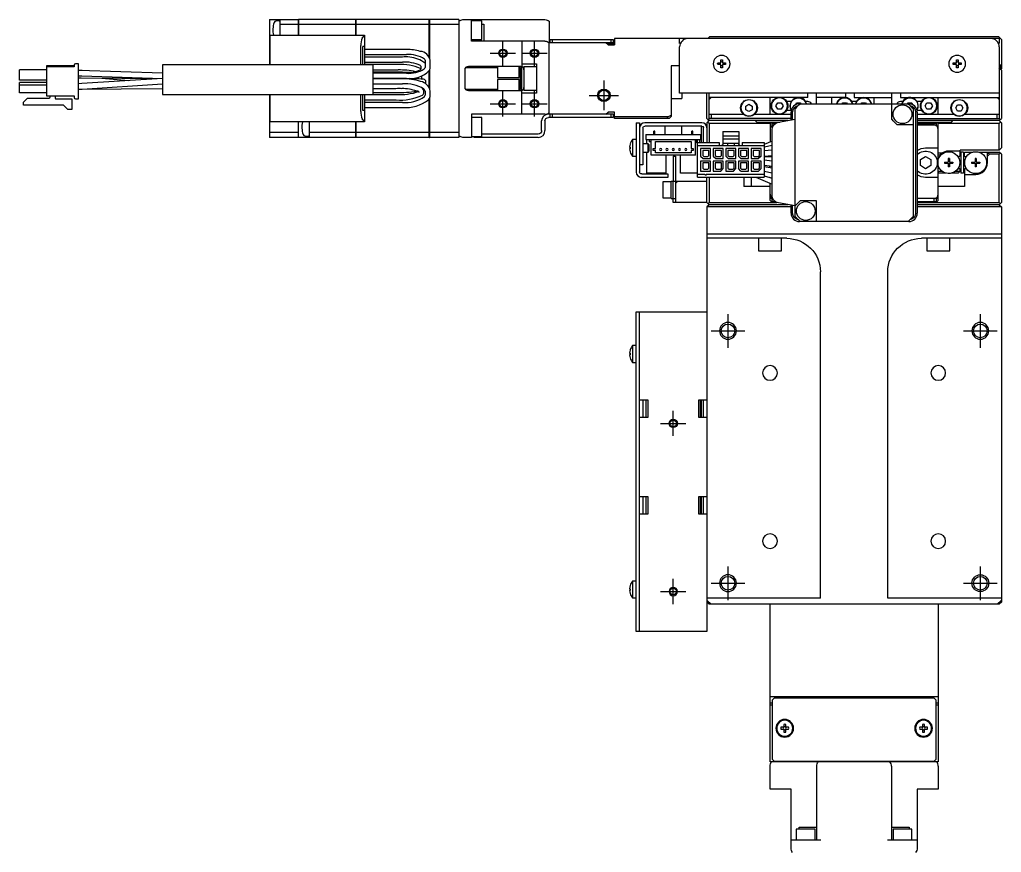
# Model space of a CAD drawing. Extents: x 0 to 1223, y -8 to 941.
# Drawn here: x 349.7 to 583.1, y 743.3 to 941.3 of the extents above; entities that cross this region are included whole.
import ezdxf

# ---------------------------------------------------------------- set-up
doc = ezdxf.new("R2010")
doc.units = 0
doc.header["$LTSCALE"] = 0.5
doc.linetypes.add('CENTER', pattern=[50.8, 31.75, -6.35, 6.35, -6.35])
for name, color, linetype in [('MSM_CENTER', 1, 'CENTER'), ('MSM_CONTINUOUS', 7, 'CONTINUOUS'), ('MSM_NARROW', 5, 'CONTINUOUS')]:
    doc.layers.add(name, color=color, linetype=linetype)

msp = doc.modelspace()

# ---------------------------------------------------------------- linework, layer by layer
at = {"layer": 'MSM_CENTER'}
for p, q in [((464.59, 930.29), (464.59, 936.29)), ((472.09, 930.29), (472.09, 936.29)), ((461.59, 933.29), (467.59, 933.29)), ((469.09, 933.29), (475.09, 933.29)), ((488.59, 926.79), (488.59, 919.79)), ((464.59, 918.29), (464.59, 924.29)), ((472.09, 918.29), (472.09, 924.29)), ((485.09, 923.29), (492.09, 923.29)), ((461.59, 921.29), (467.59, 921.29)), ((469.09, 921.29), (475.09, 921.29)), ((518.09, 871.29), (518.09, 863.29)), ((578.09, 871.29), (578.09, 863.29)), ((514.09, 867.29), (522.09, 867.29)), ((574.09, 867.29), (582.09, 867.29)), ((505.09, 842.29), (505.09, 848.29)), ((502.09, 845.29), (508.09, 845.29)), ((518.09, 811.29), (518.09, 803.29)), ((578.09, 811.29), (578.09, 803.29)), ((505.09, 802.29), (505.09, 808.29)), ((502.09, 805.29), (508.09, 805.29)), ((514.09, 807.29), (522.09, 807.29)), ((574.09, 807.29), (582.09, 807.29))]:
    msp.add_line(p, q, dxfattribs=at)
at = {"layer": 'MSM_CONTINUOUS'}
for p, q in [((409.09, 941.29), (409.09, 930.52)), ((409.09, 941.29), (415.98, 941.29)), ((411.38, 941.02), (410.62, 940.95)), ((411.59, 941.29), (411.59, 937.59)), ((415.98, 937.59), (415.98, 941.29)), ((415.99, 941.28), (415.98, 941.28)), ((429.59, 941.29), (415.99, 941.29)), ((415.99, 941.29), (415.99, 937.59)), ((429.59, 937.59), (429.59, 941.29)), ((429.59, 941.28), (429.6, 941.28)), ((447.09, 941.29), (429.6, 941.29)), ((429.6, 941.29), (429.6, 937.59)), ((447.09, 932.26), (447.09, 941.29)), ((447.09, 941.28), (447.1, 941.28)), ((454.09, 941.29), (447.1, 941.29)), ((447.1, 941.29), (447.1, 932.24)), ((454.09, 941.29), (454.09, 913.29)), ((455.09, 941.29), (474.59, 941.29)), ((457.09, 936.19), (457.09, 941.29)), ((459.59, 941.04), (457.09, 941.04)), ((459.59, 936.54), (459.59, 941.04)), ((475.59, 940.91), (475.59, 935.81)), ((415.98, 940.14), (411.59, 940.14)), ((415.99, 940.13), (415.98, 940.13)), ((429.59, 940.14), (415.99, 940.14)), ((429.59, 940.13), (429.6, 940.13)), ((447.09, 940.14), (429.6, 940.14)), ((447.09, 940.13), (447.1, 940.13)), ((454.09, 940.14), (447.1, 940.14)), ((459.59, 940.24), (460.09, 940.24)), ((460.09, 940.24), (460.09, 936.19)), ((409.19, 937.54), (409.09, 937.54)), ((409.19, 937.59), (409.19, 930.52)), ((409.19, 937.59), (431.69, 937.59)), ((431.09, 936.88), (431.69, 937.48)), ((431.69, 937.59), (431.69, 930.52)), ((457.09, 936.54), (459.59, 936.54)), ((474.59, 936.19), (457.09, 936.19)), ((469.09, 936.19), (469.09, 930.16)), ((475.79, 935.79), (475.79, 936.59)), ((475.79, 936.59), (490.79, 936.59)), ((476.29, 936.59), (476.29, 935.79)), ((490.29, 935.79), (490.29, 936.59)), ((490.79, 936.59), (490.79, 935.79)), ((491.09, 936.79), (491.09, 935.29)), ((582.59, 936.79), (491.09, 936.79)), ((506.59, 935.59), (506.59, 936.79)), ((513.79, 937.29), (513.29, 936.79)), ((513.59, 936.79), (513.44, 936.94)), ((513.79, 937.29), (582.39, 937.29)), ((583.09, 936.59), (582.39, 937.29)), ((582.74, 936.94), (582.59, 936.79)), ((582.59, 936.79), (582.59, 935.59)), ((583.09, 936.59), (583.09, 929.59)), ((430.83, 930.52), (430.83, 935.11)), ((431.3, 930.52), (431.3, 934.89)), ((431.69, 934.89), (431.3, 934.89)), ((441.69, 934.19), (431.69, 934.19)), ((475.59, 918.79), (475.59, 935.79)), ((490.79, 935.79), (475.59, 935.79)), ((489.59, 935.29), (489.09, 935.79)), ((491.09, 935.54), (489.34, 935.54)), ((489.59, 935.29), (491.09, 935.29)), ((506.59, 923.79), (506.59, 934.79)), ((582.59, 934.79), (582.59, 917.79)), ((431.69, 932.99), (441.69, 932.99)), ((440.69, 932.39), (431.69, 932.39)), ((446.09, 931.64), (446.09, 929.89)), ((447.29, 929.89), (447.29, 931.64)), ((516.39, 930.99), (516.39, 931.72)), ((516.79, 931.72), (516.79, 930.99)), ((572.39, 930.99), (572.39, 931.72)), ((572.79, 931.72), (572.79, 930.99)), ((349.69, 926.92), (349.69, 929.32)), ((356.04, 929.32), (349.69, 929.32)), ((356.04, 930.3), (356.04, 923.19)), ((362.67, 930.3), (356.04, 930.3)), ((362.67, 930.05), (356.04, 930.05)), ((362.67, 930.46), (362.67, 930.05)), ((363.69, 930.76), (362.97, 930.76)), ((363.69, 922.48), (363.69, 930.76)), ((363.81, 929.23), (363.69, 929.24)), ((364.53, 929.21), (363.69, 929.23)), ((383.69, 928.59), (363.81, 929.23)), ((383.69, 930.52), (383.69, 923.52)), ((433.69, 930.52), (383.69, 930.52)), ((431.69, 931.19), (440.69, 931.19)), ((439.69, 930.59), (431.69, 930.59)), ((433.69, 930.52), (433.69, 923.52)), ((433.69, 929.39), (439.69, 929.39)), ((445.09, 930.23), (445.09, 929.5)), ((447.09, 924.97), (447.09, 929.17)), ((447.1, 929.19), (447.1, 924.94)), ((455.59, 925.19), (455.59, 929.39)), ((463.29, 929.79), (455.7, 929.79)), ((456.39, 930.19), (468.79, 930.19)), ((463.29, 930.19), (463.29, 927.54)), ((468.49, 927.54), (468.49, 930.19)), ((468.79, 929.79), (468.49, 929.79)), ((468.79, 924.79), (468.79, 929.79)), ((468.99, 929.59), (468.79, 929.79)), ((468.99, 930.17), (468.99, 924.41)), ((469, 930.16), (469.09, 930.13)), ((469.09, 930.16), (469, 930.16)), ((469.09, 930.79), (472.59, 930.79)), ((469.59, 930.04), (469.59, 924.54)), ((472.59, 930.04), (469.59, 930.04)), ((472.59, 930.79), (472.59, 923.79)), ((506.59, 930.29), (504.59, 930.29)), ((504.59, 930.29), (504.59, 918.29)), ((515.66, 930.99), (516.39, 930.99)), ((516.39, 930.59), (515.66, 930.59)), ((516.39, 929.86), (516.39, 930.59)), ((516.79, 930.99), (517.52, 930.99)), ((517.52, 930.59), (516.79, 930.59)), ((516.79, 930.59), (516.79, 929.86)), ((571.66, 930.99), (572.39, 930.99)), ((572.39, 930.59), (571.66, 930.59)), ((572.39, 929.86), (572.39, 930.59)), ((572.79, 930.99), (573.52, 930.99)), ((572.79, 930.59), (572.79, 929.86)), ((573.52, 930.59), (572.79, 930.59)), ((582.59, 930.79), (583.09, 930.29)), ((583.09, 930.29), (582.59, 930.29)), ((583.09, 930.09), (582.59, 930.09)), ((582.69, 929.89), (582.59, 929.89)), ((582.84, 929.54), (582.59, 929.79)), ((582.84, 929.54), (582.59, 929.29)), ((583.09, 929.29), (582.84, 929.54)), ((583.09, 929.59), (582.99, 929.49)), ((582.99, 929.59), (582.99, 929.39)), ((583.09, 929.29), (583.09, 917.79)), ((356.04, 926.92), (349.69, 926.92)), ((363.69, 927.93), (364.49, 927.91)), ((363.69, 927.44), (364.36, 927.43)), ((364.36, 927.43), (383.67, 927.29)), ((383.68, 927.29), (364.47, 926.09)), ((364.49, 927.91), (383.69, 927.29)), ((369.21, 927.4), (375.54, 926.78)), ((440.69, 928.79), (433.69, 928.79)), ((441.69, 928.54), (433.69, 928.54)), ((433.69, 927.34), (441.69, 927.34)), ((440.69, 927.24), (433.69, 927.24)), ((442.75, 928.72), (440.69, 928.79)), ((445.29, 927.65), (445.24, 927.88)), ((445.29, 927.62), (445.29, 927.65)), ((445.29, 927.21), (445.29, 927.62)), ((445.29, 927.16), (445.29, 927.21)), ((463.29, 927.54), (468.49, 927.54)), ((463.29, 927.04), (463.29, 924.39)), ((468.49, 927.04), (463.29, 927.04)), ((468.49, 924.39), (468.49, 927.04)), ((356.04, 926.32), (349.69, 926.32)), ((349.69, 923.92), (349.69, 926.32)), ((356.04, 925.72), (349.69, 925.72)), ((364.47, 926.09), (363.69, 926.05)), ((363.69, 924.75), (364.55, 924.79)), ((363.69, 924.74), (364.3, 924.74)), ((363.69, 924.74), (364.02, 924.74)), ((364.02, 924.74), (383.69, 924.89)), ((364.55, 924.79), (383.69, 925.99)), ((433.69, 926.04), (440.69, 926.04)), ((433.69, 924.94), (439.14, 924.94)), ((439.11, 924.94), (439.16, 924.94)), ((445.76, 924.37), (445.68, 924.57)), ((445.77, 924.33), (445.76, 924.37)), ((446.09, 924.31), (446.09, 923.34)), ((446.13, 926.12), (446.26, 926.3)), ((446.26, 926.3), (446.29, 926.5)), ((447.29, 923.34), (447.29, 924.29)), ((455.7, 924.79), (463.29, 924.79)), ((468.79, 924.39), (456.39, 924.39)), ((468.49, 924.79), (468.79, 924.79)), ((468.79, 924.79), (468.99, 924.99)), ((469.08, 924.44), (469, 924.42)), ((469.09, 924.42), (469, 924.42)), ((469.09, 918.79), (469.09, 924.42)), ((469.59, 924.54), (472.59, 924.54)), ((356.04, 923.92), (349.69, 923.92)), ((350.58, 921.63), (351.58, 922.63)), ((351.58, 922.63), (356.71, 922.63)), ((356.04, 923.19), (362.67, 923.19)), ((356.99, 922.91), (356.99, 923.19)), ((358.14, 923.19), (358.14, 922.59)), ((358.29, 922.44), (362.14, 922.44)), ((362.14, 922.44), (362.14, 919.91)), ((362.67, 923.19), (362.67, 922.78)), ((362.97, 922.48), (363.69, 922.48)), ((383.69, 923.52), (433.69, 923.52)), ((409.09, 923.52), (409.09, 913.29)), ((409.19, 923.52), (409.19, 916.99)), ((430.83, 919.47), (430.83, 923.52)), ((431.3, 919.69), (431.3, 923.52)), ((431.69, 923.52), (431.69, 916.99)), ((439.21, 923.39), (431.69, 923.39)), ((431.69, 922.19), (439.21, 922.19)), ((433.69, 923.99), (439.23, 923.99)), ((444.57, 924.12), (444.63, 923.96)), ((447.09, 913.29), (447.09, 922.56)), ((447.1, 922.58), (447.1, 913.29)), ((472.59, 923.79), (469.09, 923.79)), ((504.59, 922.54), (507.09, 922.54)), ((582.59, 923.79), (506.59, 923.79)), ((507.09, 923.79), (507.09, 922.54)), ((513.09, 917.79), (513.09, 923.79)), ((513.59, 917.79), (513.59, 923.79)), ((513.59, 922.29), (514.09, 922.79)), ((537.09, 922.79), (513.59, 922.79)), ((528.09, 918.79), (528.09, 922.79)), ((537.09, 922.79), (537.09, 923.79)), ((539.09, 923.79), (539.09, 921.29)), ((546.09, 922.79), (539.09, 922.79)), ((542.79, 921.29), (542.79, 922.79)), ((546.09, 922.79), (546.09, 923.79)), ((548.09, 923.79), (548.09, 922.79)), ((548.09, 922.79), (557.09, 922.79)), ((552.79, 922.79), (552.79, 921.29)), ((557.09, 917.54), (557.09, 923.79)), ((559.09, 923.79), (559.09, 922.79)), ((559.09, 922.79), (582.59, 922.79)), ((568.09, 918.79), (568.09, 922.79)), ((582.09, 922.79), (582.59, 922.29)), ((350.58, 920.93), (350.58, 921.63)), ((360.12, 920.93), (350.58, 920.93)), ((361.14, 919.91), (360.12, 920.93)), ((362.14, 919.91), (361.14, 919.91)), ((431.69, 919.69), (431.3, 919.69)), ((440.69, 921.59), (431.69, 921.59)), ((431.69, 920.39), (440.69, 920.39)), ((522.34, 920.72), (523.09, 921.16)), ((522.34, 919.86), (522.34, 920.72)), ((523.09, 919.42), (522.34, 919.86)), ((523.09, 921.16), (523.84, 920.72)), ((523.84, 919.86), (523.09, 919.42)), ((523.84, 920.72), (523.84, 919.86)), ((529.48, 920.79), (529.91, 921.54)), ((529.91, 920.04), (529.48, 920.79)), ((529.91, 921.54), (530.78, 921.54)), ((530.78, 920.04), (529.91, 920.04)), ((530.78, 921.54), (531.21, 920.79)), ((531.21, 920.79), (530.78, 920.04)), ((533.11, 921.79), (532.07, 921.79)), ((532.07, 919.79), (533.11, 919.79)), ((534.09, 894.44), (534.09, 920.14)), ((534.12, 921.04), (534.41, 921.54)), ((534.41, 921.54), (535.28, 921.54)), ((535.09, 921.29), (561.09, 921.29)), ((535.28, 921.54), (535.42, 921.29)), ((537.09, 921.79), (536.57, 921.79)), ((545.27, 921.29), (545.41, 921.54)), ((545.41, 921.54), (546.28, 921.54)), ((546.28, 921.54), (546.42, 921.29)), ((548.61, 921.79), (547.57, 921.79)), ((549.77, 921.29), (549.91, 921.54)), ((549.91, 921.54), (550.78, 921.54)), ((550.78, 921.54), (550.92, 921.29)), ((559.61, 921.79), (559.09, 921.79)), ((560.77, 921.29), (560.91, 921.54)), ((560.91, 921.54), (561.78, 921.54)), ((561.78, 921.54), (562.07, 921.04)), ((562.09, 920.14), (562.09, 894.44)), ((564.11, 921.79), (563.07, 921.79)), ((563.07, 919.79), (564.11, 919.79)), ((564.98, 920.79), (565.41, 921.54)), ((565.41, 920.04), (564.98, 920.79)), ((565.41, 921.54), (566.28, 921.54)), ((566.28, 920.04), (565.41, 920.04)), ((566.28, 921.54), (566.71, 920.79)), ((566.71, 920.79), (566.28, 920.04)), ((572.23, 920.29), (572.66, 921.04)), ((572.66, 919.54), (572.23, 920.29)), ((572.66, 921.04), (573.53, 921.04)), ((573.53, 921.04), (573.96, 920.29)), ((573.96, 920.29), (573.53, 919.54)), ((431.69, 917.1), (431.09, 917.7)), ((457.09, 918.79), (457.09, 913.29)), ((474.59, 918.79), (457.09, 918.79)), ((459.59, 918.04), (457.09, 918.04)), ((459.59, 913.54), (459.59, 918.04)), ((490.79, 918.79), (475.39, 918.79)), ((490.79, 917.99), (475.39, 917.99)), ((475.79, 917.99), (475.79, 918.79)), ((476.29, 918.79), (476.29, 917.99)), ((489.09, 918.79), (489.59, 919.29)), ((491.09, 919.29), (489.59, 919.29)), ((490.29, 917.99), (490.29, 918.79)), ((490.79, 918.79), (490.79, 917.99)), ((491.09, 917.79), (491.09, 919.29)), ((491.09, 918.29), (503.98, 918.29)), ((504.09, 917.79), (491.09, 917.79)), ((503.48, 917.79), (503.98, 918.29)), ((503.98, 918.29), (504.59, 918.6)), ((504.59, 918.29), (504.09, 917.79)), ((513.09, 917.79), (513.34, 917.54)), ((513.24, 916.94), (513.59, 917.29)), ((513.34, 917.54), (513.59, 917.79)), ((513.34, 917.54), (513.59, 917.29)), ((513.59, 918.79), (521.77, 918.79)), ((533.09, 917.79), (513.59, 917.79)), ((532.39, 917.29), (513.59, 917.29)), ((514.09, 918.79), (514.09, 917.79)), ((524.42, 918.79), (533.09, 918.79)), ((524.59, 917.29), (524.94, 916.94)), ((530.08, 916.88), (534.09, 917.59)), ((533.09, 917.41), (533.09, 919.29)), ((533.47, 917.48), (533.47, 919.29)), ((562.71, 919.29), (562.71, 895.29)), ((563.09, 919.29), (563.09, 895.29)), ((563.09, 918.79), (571.77, 918.79)), ((563.09, 917.79), (582.59, 917.79)), ((582.59, 917.29), (563.09, 917.29)), ((571.24, 916.94), (571.59, 917.29)), ((573.53, 919.54), (572.66, 919.54)), ((574.42, 918.79), (582.59, 918.79)), ((582.09, 917.79), (582.09, 918.79)), ((582.59, 917.79), (582.84, 917.54)), ((582.59, 917.29), (582.84, 917.54)), ((582.59, 917.29), (582.94, 916.94)), ((582.84, 917.54), (583.09, 917.79)), ((431.69, 916.99), (409.19, 916.99)), ((415.98, 913.29), (415.98, 916.99)), ((415.99, 913.29), (415.99, 916.99)), ((418.49, 916.99), (418.49, 913.29)), ((429.59, 913.29), (429.59, 916.99)), ((429.6, 916.99), (429.6, 913.29)), ((473.79, 914.89), (473.79, 917.19)), ((474.59, 917.19), (474.59, 914.89)), ((496.29, 916.79), (497.09, 916.79)), ((496.29, 916.79), (496.29, 904.99)), ((497.09, 916.79), (497.09, 905.09)), ((497.89, 915.59), (497.89, 906.79)), ((511.89, 916.79), (498.29, 916.79)), ((511.89, 915.99), (498.29, 915.99)), ((503.09, 915.99), (503.09, 913.99)), ((507.09, 913.99), (507.09, 915.99)), ((511.79, 912.1), (511.79, 915.79)), ((512.24, 915.79), (511.79, 915.79)), ((512.29, 912.1), (512.29, 915.59)), ((513.24, 916.94), (513.09, 916.79)), ((513.09, 916.79), (513.09, 912.1)), ((513.59, 916.59), (513.24, 916.94)), ((513.59, 916.59), (513.59, 912.1)), ((528.09, 916.59), (513.59, 916.59)), ((524.94, 916.94), (530.41, 916.94)), ((528.09, 916.79), (528.09, 912.18)), ((529.75, 916.79), (528.09, 916.79)), ((528.29, 915.79), (528.09, 915.79)), ((528.59, 916.06), (528.59, 916.59)), ((528.59, 916.59), (529.37, 916.59)), ((528.59, 899.47), (528.59, 915.11)), ((529.09, 916.59), (529.09, 916.35)), ((562.09, 916.29), (558.34, 916.29)), ((563.09, 916.94), (571.24, 916.94)), ((568.09, 916.79), (563.09, 916.79)), ((563.09, 916.59), (567.59, 916.59)), ((567.09, 916.19), (563.09, 916.19)), ((567.09, 916.19), (567.09, 916.59)), ((567.59, 916.59), (567.59, 916.06)), ((568.09, 915.79), (567.89, 915.79)), ((568.09, 898.29), (568.09, 916.79)), ((582.59, 916.59), (568.09, 916.59)), ((582.94, 916.94), (582.59, 916.59)), ((582.59, 910.29), (582.59, 916.59)), ((583.09, 916.79), (582.94, 916.94)), ((583.09, 916.79), (583.09, 910.79)), ((415.98, 914.44), (409.09, 914.44)), ((415.98, 913.29), (409.09, 913.29)), ((415.99, 914.44), (415.98, 914.44)), ((415.99, 913.3), (415.98, 913.3)), ((429.59, 913.29), (415.99, 913.29)), ((417.51, 913.63), (418.27, 913.56)), ((429.59, 914.44), (418.49, 914.44)), ((429.59, 914.44), (429.6, 914.44)), ((429.59, 913.3), (429.6, 913.3)), ((447.09, 914.44), (429.6, 914.44)), ((447.09, 913.29), (429.6, 913.29)), ((447.09, 914.44), (447.1, 914.44)), ((447.09, 913.3), (447.1, 913.3)), ((454.09, 914.44), (447.1, 914.44)), ((454.09, 913.29), (447.1, 913.29)), ((457.09, 913.29), (455.09, 913.29)), ((457.09, 913.54), (459.59, 913.54)), ((457.79, 913.29), (457.79, 913.54)), ((472.99, 913.29), (457.79, 913.29)), ((458.29, 913.54), (458.29, 913.29)), ((472.99, 914.09), (459.59, 914.09)), ((495.39, 912.79), (495.39, 908.79)), ((496.29, 912.79), (495.39, 912.79)), ((498.59, 913.99), (498.59, 912.79)), ((498.59, 913.99), (511.59, 913.99)), ((498.59, 912.79), (511.59, 912.79)), ((498.84, 911.79), (498.84, 912.79)), ((499.39, 912.79), (499.39, 912.24)), ((499.84, 909.09), (499.84, 912.79)), ((500.47, 913.99), (500.47, 914.79)), ((500.72, 914.79), (500.47, 914.79)), ((500.72, 913.99), (500.72, 914.79)), ((509.47, 913.99), (509.47, 914.79)), ((509.72, 914.79), (509.47, 914.79)), ((509.72, 913.99), (509.72, 914.79)), ((510.34, 909.09), (510.34, 912.79)), ((510.57, 912.79), (510.57, 911.99)), ((510.8, 912.79), (510.8, 912.24)), ((511.34, 912.79), (511.34, 912.1)), ((511.59, 913.99), (511.59, 912.79)), ((516.84, 914.67), (516.84, 911.64)), ((516.84, 914.67), (520.7, 914.67)), ((516.84, 913.65), (520.7, 913.65)), ((516.84, 912.95), (520.7, 912.95)), ((520.7, 914.67), (520.7, 911.64)), ((494.7, 910.99), (494.84, 910.99)), ((494.84, 910.59), (494.7, 910.59)), ((494.84, 911.74), (494.84, 911.72)), ((494.84, 910.99), (494.84, 910.59)), ((499.09, 911.79), (497.89, 911.79)), ((499.09, 909.79), (499.09, 911.79)), ((499.29, 911.59), (499.09, 911.79)), ((499.29, 911.59), (499.29, 909.99)), ((499.84, 912.24), (499.39, 912.24)), ((500.34, 910.14), (500.34, 910.64)), ((500.34, 910.64), (500.84, 910.64)), ((500.84, 912.29), (509.34, 912.29)), ((500.84, 910.64), (500.84, 912.29)), ((509.34, 912.29), (509.34, 910.64)), ((509.34, 910.64), (509.84, 910.64)), ((509.84, 910.64), (509.84, 910.14)), ((510.57, 911.99), (510.34, 911.99)), ((510.8, 912.24), (510.57, 912.24)), ((510.84, 903.82), (510.84, 912.1)), ((510.84, 912.1), (516.04, 912.1)), ((510.84, 911.39), (526.69, 911.39)), ((511.57, 910.66), (511.57, 908.86)), ((513.97, 910.66), (511.57, 910.66)), ((513.97, 908.26), (513.97, 910.66)), ((514.57, 910.66), (514.57, 908.86)), ((516.97, 910.66), (514.57, 910.66)), ((516.04, 912.1), (516.04, 911.39)), ((516.84, 911.95), (520.7, 911.95)), ((516.97, 908.26), (516.97, 910.66)), ((517.57, 910.66), (517.57, 908.86)), ((519.97, 910.66), (517.57, 910.66)), ((517.95, 911.95), (517.95, 911.39)), ((519.6, 911.95), (519.6, 911.39)), ((519.97, 908.26), (519.97, 910.66)), ((520.57, 910.66), (520.57, 908.86)), ((522.97, 910.66), (520.57, 910.66)), ((521.5, 912.1), (521.5, 911.39)), ((521.5, 912.1), (526.69, 912.1)), ((522.97, 908.26), (522.97, 910.66)), ((525.97, 910.66), (523.57, 910.66)), ((523.57, 910.66), (523.57, 908.26)), ((525.97, 908.86), (525.97, 910.66)), ((528.59, 912.39), (526.69, 911.59)), ((526.69, 912.1), (526.69, 903.82)), ((526.69, 911.04), (528.59, 911.46)), ((565.09, 910.79), (568.09, 910.79)), ((582.59, 910.29), (573.29, 910.29)), ((573.29, 908.84), (573.29, 910.29)), ((582.59, 910.29), (583.09, 910.79)), ((494.84, 909.86), (494.84, 909.84)), ((495.39, 908.79), (496.29, 908.79)), ((497.89, 909.79), (499.09, 909.79)), ((498.84, 904.79), (498.84, 909.79)), ((499.09, 909.79), (499.29, 909.99)), ((510.34, 909.09), (499.84, 909.09)), ((500.84, 910.14), (500.34, 910.14)), ((500.84, 909.59), (500.84, 910.14)), ((509.34, 909.59), (500.84, 909.59)), ((503.34, 909.09), (503.34, 904.79)), ((505.09, 908.79), (505.59, 908.79)), ((505.09, 908.79), (505.09, 902.79)), ((505.59, 908.79), (505.59, 897.79)), ((506.84, 904.79), (506.84, 909.09)), ((509.84, 910.14), (509.34, 910.14)), ((509.34, 910.14), (509.34, 909.59)), ((511.57, 908.86), (512.17, 908.26)), ((512.09, 910.21), (512.09, 908.96)), ((513.56, 910.21), (512.09, 910.21)), ((512.09, 908.96), (512.34, 908.71)), ((512.17, 908.26), (513.97, 908.26)), ((512.34, 908.71), (513.31, 908.71)), ((513.31, 908.71), (513.56, 908.96)), ((513.56, 908.96), (513.56, 910.21)), ((514.57, 908.86), (515.17, 908.26)), ((515.09, 910.21), (515.09, 908.96)), ((516.56, 910.21), (515.09, 910.21)), ((515.09, 908.96), (515.34, 908.71)), ((515.17, 908.26), (516.97, 908.26)), ((515.34, 908.71), (516.31, 908.71)), ((516.31, 908.71), (516.56, 908.96)), ((516.56, 908.96), (516.56, 910.21)), ((517.57, 908.86), (518.17, 908.26)), ((518.09, 910.21), (518.09, 908.96)), ((519.56, 910.21), (518.09, 910.21)), ((518.09, 908.96), (518.34, 908.71)), ((518.17, 908.26), (519.97, 908.26)), ((518.34, 908.71), (519.31, 908.71)), ((519.31, 908.71), (519.56, 908.96)), ((519.56, 908.96), (519.56, 910.21)), ((520.57, 908.86), (521.17, 908.26)), ((521.09, 910.21), (521.09, 908.96)), ((522.56, 910.21), (521.09, 910.21)), ((521.09, 908.96), (521.34, 908.71)), ((521.17, 908.26), (522.97, 908.26)), ((521.34, 908.71), (522.31, 908.71)), ((522.31, 908.71), (522.56, 908.96)), ((522.56, 908.96), (522.56, 910.21)), ((523.57, 908.26), (525.37, 908.26)), ((524.09, 910.21), (524.09, 908.96)), ((525.56, 910.21), (524.09, 910.21)), ((524.09, 908.96), (524.34, 908.71)), ((524.34, 908.71), (525.31, 908.71)), ((525.31, 908.71), (525.56, 908.96)), ((525.97, 908.86), (525.37, 908.26)), ((525.56, 908.96), (525.56, 910.21)), ((528.59, 910.23), (526.69, 910.07)), ((526.69, 908.86), (528.59, 909.02)), ((528.59, 908.7), (526.69, 908.66)), ((528.09, 908.69), (528.09, 908.98)), ((563.84, 908.01), (565.09, 908.73)), ((563.84, 906.57), (563.84, 908.01)), ((565.09, 908.73), (566.34, 908.01)), ((566.34, 908.01), (566.34, 906.57)), ((568.09, 909.59), (569, 909.59)), ((568.45, 909.09), (568.09, 909.09)), ((570.74, 908.29), (570.45, 908.29)), ((570.45, 908.29), (570.45, 907.49)), ((570.59, 910.09), (573.29, 910.09)), ((570.74, 908.29), (570.74, 907.49)), ((573.29, 908.84), (573.07, 908.71)), ((574.09, 909.79), (573.49, 909.79)), ((573.49, 909.79), (573.49, 904.79)), ((574.09, 909.79), (574.09, 904.79)), ((574.29, 908.84), (574.29, 909.79)), ((574.29, 909.79), (576.28, 909.79)), ((574.29, 908.84), (574.55, 908.69)), ((577.14, 908.29), (576.85, 908.29)), ((576.85, 908.29), (576.85, 907.49)), ((577.14, 908.29), (577.14, 907.49)), ((577.71, 909.79), (582.59, 909.79)), ((579.79, 907.29), (579.79, 909.79)), ((580.29, 909.29), (579.79, 909.64)), ((579.79, 908.79), (580.29, 909.29)), ((582.59, 909.29), (580.29, 909.29)), ((583.09, 909.29), (582.59, 909.79)), ((582.84, 909.54), (582.59, 909.29)), ((582.59, 897.79), (582.59, 909.29)), ((583.09, 909.29), (583.09, 897.79)), ((497.89, 906.79), (497.09, 906.79)), ((513.97, 907.66), (511.57, 907.66)), ((511.57, 907.66), (511.57, 905.26)), ((512.09, 907.21), (512.09, 905.96)), ((513.56, 907.21), (512.09, 907.21)), ((512.09, 905.96), (512.34, 905.71)), ((512.34, 905.71), (513.31, 905.71)), ((513.31, 905.71), (513.56, 905.96)), ((513.56, 905.96), (513.56, 907.21)), ((513.97, 905.26), (513.97, 907.66)), ((514.57, 907.66), (514.57, 905.26)), ((516.97, 907.66), (514.57, 907.66)), ((515.09, 907.21), (515.09, 905.96)), ((516.56, 907.21), (515.09, 907.21)), ((515.09, 905.96), (515.34, 905.71)), ((515.34, 905.71), (516.31, 905.71)), ((516.31, 905.71), (516.56, 905.96)), ((516.37, 905.26), (516.97, 905.86)), ((516.56, 905.96), (516.56, 907.21)), ((516.97, 905.86), (516.97, 907.66)), ((517.57, 907.66), (517.57, 905.26)), ((519.97, 907.66), (517.57, 907.66)), ((518.09, 907.21), (518.09, 905.96)), ((519.56, 907.21), (518.09, 907.21)), ((518.09, 905.96), (518.34, 905.71)), ((518.34, 905.71), (519.31, 905.71)), ((519.31, 905.71), (519.56, 905.96)), ((519.37, 905.26), (519.97, 905.86)), ((519.56, 905.96), (519.56, 907.21)), ((519.97, 905.86), (519.97, 907.66)), ((520.57, 907.66), (520.57, 905.86)), ((522.97, 907.66), (520.57, 907.66)), ((521.17, 905.26), (520.57, 905.86)), ((521.09, 907.21), (521.09, 905.96)), ((522.56, 907.21), (521.09, 907.21)), ((521.09, 905.96), (521.34, 905.71)), ((521.34, 905.71), (522.31, 905.71)), ((522.31, 905.71), (522.56, 905.96)), ((522.56, 905.96), (522.56, 907.21)), ((522.97, 905.26), (522.97, 907.66)), ((523.57, 907.66), (523.57, 905.26)), ((525.97, 907.66), (523.57, 907.66)), ((524.09, 907.21), (524.09, 905.96)), ((525.56, 907.21), (524.09, 907.21)), ((524.09, 905.96), (524.34, 905.71)), ((524.34, 905.71), (525.31, 905.71)), ((525.31, 905.71), (525.56, 905.96)), ((525.37, 905.26), (525.97, 905.86)), ((525.56, 905.96), (525.56, 907.21)), ((525.97, 905.86), (525.97, 907.66)), ((528.59, 907.63), (526.69, 907.9)), ((526.69, 906.69), (528.59, 906.41)), ((526.69, 906.4), (528.59, 906.03)), ((528.09, 906.13), (528.09, 906.49)), ((565.09, 905.85), (563.84, 906.57)), ((566.34, 906.57), (565.09, 905.85)), ((569.59, 907.43), (570.39, 907.43)), ((569.59, 907.43), (569.59, 907.14)), ((569.59, 907.14), (570.39, 907.14)), ((570.12, 907.43), (570.12, 907.14)), ((570.45, 907.76), (570.74, 907.76)), ((570.45, 907.08), (570.45, 906.29)), ((570.45, 906.82), (570.74, 906.82)), ((570.74, 906.29), (570.45, 906.29)), ((570.74, 907.08), (570.74, 906.29)), ((570.8, 907.43), (571.59, 907.43)), ((570.8, 907.14), (571.59, 907.14)), ((571.06, 907.14), (571.06, 907.43)), ((571.59, 907.43), (571.59, 907.14)), ((573.29, 905.74), (573.07, 905.87)), ((573.29, 905.29), (573.29, 905.74)), ((574.55, 905.89), (574.29, 905.74)), ((574.29, 905.74), (574.29, 901.59)), ((575.99, 907.43), (576.79, 907.43)), ((575.99, 907.43), (575.99, 907.14)), ((575.99, 907.14), (576.79, 907.14)), ((576.52, 907.43), (576.52, 907.14)), ((576.85, 907.76), (577.14, 907.76)), ((576.85, 907.08), (576.85, 906.29)), ((576.85, 906.82), (577.14, 906.82)), ((577.14, 906.29), (576.85, 906.29)), ((577.14, 907.08), (577.14, 906.29)), ((577.2, 907.43), (577.99, 907.43)), ((577.2, 907.14), (577.99, 907.14)), ((577.46, 907.14), (577.46, 907.43)), ((577.99, 907.43), (577.99, 907.14)), ((503.79, 903.79), (497.49, 903.79)), ((497.59, 904.59), (503.79, 904.59)), ((499.84, 904.79), (498.84, 904.79)), ((499.84, 904.89), (502.34, 904.89)), ((499.84, 904.79), (499.84, 904.89)), ((500.64, 904.89), (500.64, 904.79)), ((500.64, 904.79), (501.54, 904.79)), ((501.02, 904.89), (501.02, 904.79)), ((501.17, 904.89), (501.17, 904.79)), ((501.54, 904.89), (501.54, 904.79)), ((502.34, 904.79), (502.34, 904.89)), ((503.34, 904.79), (502.34, 904.79)), ((503.79, 904.59), (503.79, 903.79)), ((510.84, 904.79), (506.84, 904.79)), ((510.84, 904.53), (512.62, 904.53)), ((510.84, 903.82), (526.69, 903.82)), ((511.57, 905.26), (513.97, 905.26)), ((512.62, 904.43), (512.62, 904.53)), ((512.92, 904.53), (526.69, 904.53)), ((512.92, 904.53), (512.92, 904.43)), ((513.09, 897.79), (513.09, 903.82)), ((513.59, 903.82), (513.59, 897.79)), ((514.57, 905.26), (516.37, 905.26)), ((517.57, 905.26), (519.37, 905.26)), ((521.17, 905.26), (522.97, 905.26)), ((521.89, 903.82), (521.89, 901.59)), ((523.57, 905.26), (525.37, 905.26)), ((523.64, 903.82), (523.64, 901.59)), ((524.74, 903.82), (528.59, 902.19)), ((528.59, 904.81), (526.69, 905.18)), ((526.69, 904.17), (528.59, 903.56)), ((528.58, 903.5), (527.96, 903.76)), ((528.09, 903.72), (528.09, 903.7)), ((568.09, 903.79), (565.09, 903.79)), ((568.09, 905.29), (568.93, 905.29)), ((568.09, 904.99), (568.29, 904.79)), ((569.88, 904.79), (568.29, 904.79)), ((572.79, 904.79), (571.31, 904.79)), ((572.25, 905.29), (573.29, 905.29)), ((572.79, 904.79), (573.29, 905.29)), ((574.09, 904.79), (573.49, 904.79)), ((574.29, 904.49), (576.99, 904.49)), ((502.59, 902.69), (502.59, 898.89)), ((504.59, 902.69), (502.59, 902.69)), ((504.59, 898.79), (504.59, 902.79)), ((513.09, 902.79), (504.59, 902.79)), ((505.09, 898.79), (505.09, 902.79)), ((505.59, 902.29), (506.09, 902.79)), ((528.09, 901.59), (521.89, 901.59)), ((528.09, 898.29), (528.09, 902.4)), ((574.29, 901.59), (568.09, 901.59)), ((502.59, 898.89), (504.59, 898.89)), ((504.59, 898.79), (505.59, 898.79)), ((505.09, 897.79), (505.09, 898.79)), ((528.73, 898.79), (528.09, 898.79)), ((528.59, 897.99), (528.59, 898.79)), ((567.09, 898.79), (563.09, 898.79)), ((567.09, 897.99), (567.09, 898.79)), ((568.09, 898.79), (567.09, 898.79)), ((567.59, 898.79), (567.59, 897.99)), ((513.09, 897.79), (505.09, 897.79)), ((513.09, 897.79), (513.34, 897.54)), ((513.59, 897.29), (513.09, 896.79)), ((513.09, 896.79), (513.09, 795.79)), ((533.09, 896.79), (513.09, 896.79)), ((513.34, 897.54), (513.59, 897.79)), ((513.59, 897.29), (513.34, 897.54)), ((513.59, 897.79), (529.75, 897.79)), ((532.39, 897.29), (513.59, 897.29)), ((528.09, 898.29), (528.59, 897.79)), ((529.37, 897.99), (528.59, 897.99)), ((529.09, 898.23), (529.09, 897.99)), ((534.09, 896.99), (530.08, 897.7)), ((533.09, 895.29), (533.09, 897.17)), ((533.47, 895.29), (533.47, 897.1)), ((535.34, 898.29), (539.09, 898.29)), ((539.09, 898.29), (539.09, 893.29)), ((567.59, 897.99), (563.09, 897.99)), ((563.09, 897.79), (582.59, 897.79)), ((582.59, 897.29), (563.09, 897.29)), ((583.09, 896.79), (563.09, 896.79)), ((567.59, 897.79), (568.09, 898.29)), ((583.09, 897.79), (582.59, 897.29)), ((582.59, 897.79), (582.84, 897.54)), ((582.59, 897.29), (583.09, 896.79)), ((583.09, 896.79), (583.09, 802.79)), ((561.09, 893.29), (535.09, 893.29)), ((583.09, 890.29), (513.09, 890.29)), ((532.09, 889.29), (513.09, 889.29)), ((525.34, 889.29), (525.34, 886.29)), ((530.84, 886.29), (530.84, 889.29)), ((583.09, 889.29), (564.09, 889.29)), ((565.34, 889.29), (565.34, 886.29)), ((570.84, 886.29), (570.84, 889.29)), ((525.34, 886.29), (530.84, 886.29)), ((565.34, 886.29), (570.84, 886.29)), ((540.09, 803.7), (540.09, 881.29)), ((556.09, 803.7), (556.09, 881.29)), ((496.29, 795.79), (496.29, 871.79)), ((496.29, 871.79), (513.09, 871.79)), ((497.09, 795.79), (497.09, 871.79)), ((495.39, 863.79), (495.39, 859.79)), ((496.29, 863.79), (495.39, 863.79)), ((494.7, 861.99), (494.84, 861.99)), ((494.84, 861.59), (494.7, 861.59)), ((494.84, 862.74), (494.84, 862.72)), ((494.84, 861.99), (494.84, 861.59)), ((494.84, 860.86), (494.84, 860.84)), ((495.39, 859.79), (496.29, 859.79)), ((499.09, 850.79), (497.09, 850.79)), ((497.89, 850.79), (497.89, 846.79)), ((498.59, 850.79), (498.59, 846.79)), ((499.09, 846.79), (499.09, 850.79)), ((513.09, 850.79), (511.09, 850.79)), ((511.09, 850.79), (511.09, 846.79)), ((511.59, 846.79), (511.59, 850.79)), ((511.79, 846.79), (511.79, 850.79)), ((512.29, 846.79), (512.29, 850.79)), ((497.09, 846.79), (499.09, 846.79)), ((511.09, 846.79), (513.09, 846.79)), ((499.09, 827.79), (497.09, 827.79)), ((497.89, 827.79), (497.89, 823.79)), ((498.59, 827.79), (498.59, 823.79)), ((499.09, 823.79), (499.09, 827.79)), ((513.09, 827.79), (511.09, 827.79)), ((511.09, 827.79), (511.09, 823.79)), ((511.59, 823.79), (511.59, 827.79)), ((511.79, 823.79), (511.79, 827.79)), ((512.29, 823.79), (512.29, 827.79)), ((497.09, 823.79), (499.09, 823.79)), ((511.09, 823.79), (513.09, 823.79)), ((495.39, 807.79), (495.39, 803.79)), ((496.29, 807.79), (495.39, 807.79)), ((494.7, 805.99), (494.84, 805.99)), ((494.84, 805.59), (494.7, 805.59)), ((494.84, 806.74), (494.84, 806.72)), ((494.84, 805.99), (494.84, 805.59)), ((494.84, 804.86), (494.84, 804.84)), ((495.39, 803.79), (496.29, 803.79)), ((540.09, 803.7), (513.09, 803.7)), ((513.09, 803.29), (514.09, 802.29)), ((583.09, 803.7), (556.09, 803.7)), ((582.09, 802.29), (583.09, 803.29)), ((513.59, 802.29), (513.09, 802.79)), ((513.24, 802.64), (513.49, 802.89)), ((582.59, 802.29), (513.59, 802.29)), ((528.09, 764.79), (528.09, 802.29)), ((568.09, 802.29), (568.09, 764.79)), ((583.09, 802.79), (582.59, 802.29)), ((582.69, 802.89), (582.94, 802.64)), ((513.09, 795.79), (496.29, 795.79)), ((568.09, 780.29), (528.09, 780.29)), ((529.09, 779.99), (528.59, 779.49)), ((567.09, 779.99), (529.09, 779.99)), ((533.59, 779.99), (533.59, 780.29)), ((534.34, 780.29), (534.34, 779.99)), ((539.84, 779.99), (539.84, 780.29)), ((543.29, 780.29), (543.09, 780.09)), ((553.09, 780.09), (543.09, 780.09)), ((543.09, 780.09), (543.09, 779.99)), ((553.09, 780.09), (552.89, 780.29)), ((553.09, 779.99), (553.09, 780.09)), ((556.34, 780.29), (556.34, 779.99)), ((561.84, 779.99), (561.84, 780.29)), ((562.59, 780.29), (562.59, 779.99)), ((567.59, 779.49), (567.09, 779.99)), ((528.59, 778.79), (528.09, 778.79)), ((528.59, 778.29), (528.09, 778.29)), ((528.59, 779.49), (528.59, 765.49)), ((567.59, 765.49), (567.59, 779.49)), ((568.09, 778.79), (567.59, 778.79)), ((568.09, 778.29), (567.59, 778.29)), ((531.35, 773.03), (530.67, 773.03)), ((531.35, 773.71), (531.35, 773.03)), ((531.83, 773.03), (531.83, 773.71)), ((532.51, 773.03), (531.83, 773.03)), ((564.35, 773.03), (563.67, 773.03)), ((564.35, 773.71), (564.35, 773.03)), ((564.83, 773.03), (564.83, 773.71)), ((565.51, 773.03), (564.83, 773.03)), ((530.67, 772.55), (531.35, 772.55)), ((531.35, 772.55), (531.35, 771.87)), ((531.83, 771.87), (531.83, 772.55)), ((531.83, 772.55), (532.51, 772.55)), ((563.67, 772.55), (564.35, 772.55)), ((564.35, 772.55), (564.35, 771.87)), ((564.83, 771.87), (564.83, 772.55)), ((564.83, 772.55), (565.51, 772.55)), ((568.09, 764.79), (528.09, 764.79)), ((528.09, 758.29), (528.09, 763.79)), ((528.59, 765.49), (529.09, 764.99)), ((529.09, 764.99), (567.09, 764.99)), ((533.59, 764.99), (533.59, 764.79)), ((538.09, 764.99), (538.09, 764.79)), ((539.09, 764.99), (539.09, 764.79)), ((539.19, 746.29), (539.19, 763.79)), ((540.59, 764.99), (540.59, 764.79)), ((555.59, 764.79), (555.59, 764.99)), ((556.99, 763.79), (556.99, 746.29)), ((557.09, 764.99), (557.09, 764.79)), ((558.09, 764.79), (558.09, 764.99)), ((562.59, 764.79), (562.59, 764.99)), ((567.09, 764.99), (567.59, 765.49)), ((568.09, 763.79), (568.09, 758.29)), ((533.09, 758.29), (528.09, 758.29)), ((533.09, 744.29), (533.09, 758.29)), ((563.09, 758.29), (563.09, 744.29)), ((568.09, 758.29), (563.09, 758.29)), ((535.01, 748.79), (535.01, 749.29)), ((535.01, 749.29), (539.19, 749.29)), ((556.99, 749.29), (561.17, 749.29)), ((561.17, 749.29), (561.17, 748.79)), ((538.84, 748.79), (534.34, 748.79)), ((534.34, 748.79), (534.34, 746.29)), ((538.84, 746.29), (538.84, 748.79)), ((561.84, 748.79), (557.34, 748.79)), ((557.34, 748.79), (557.34, 746.29)), ((561.84, 746.29), (561.84, 748.79)), ((533.09, 746.29), (540.19, 746.29)), ((555.99, 746.29), (563.09, 746.29))]:
    msp.add_line(p, q, dxfattribs=at)
for centre, radius in [((464.59, 933.29), 0.783), ((472.09, 933.29), 0.783), ((488.59, 923.29), 1.23), ((464.59, 921.29), 0.783), ((472.09, 921.29), 0.783), ((523.09, 920.29), 2), ((530.34, 920.79), 2), ((565.84, 920.79), 2), ((573.09, 920.29), 2), ((559.59, 918.79), 2.23), ((576.99, 907.29), 2.6), ((536.59, 895.79), 2.23), ((518.09, 867.29), 1.62), ((578.09, 867.29), 1.62), ((505.09, 845.29), 0.783), ((518.09, 807.29), 1.62), ((578.09, 807.29), 1.62), ((505.09, 805.29), 0.783)]:
    msp.add_circle(centre, radius, dxfattribs=at)
at = {"layer": 'MSM_CONTINUOUS', "extrusion": (0, 0, -1)}
for centre, radius in [((-516.59, 930.79), 2), ((-572.59, 930.79), 2), ((-523.09, 920.29), 1.9), ((-530.34, 920.79), 1.9), ((-565.84, 920.79), 1.9), ((-573.09, 920.29), 1.9), ((-502.09, 910.39), 0.25), ((-503.59, 910.39), 0.25), ((-505.09, 910.39), 0.25), ((-506.59, 910.39), 0.25), ((-508.09, 910.39), 0.25), ((-528.09, 857.29), 1.75), ((-568.09, 857.29), 1.75), ((-528.09, 817.29), 1.75), ((-568.09, 817.29), 1.75), ((-531.59, 772.79), 2.1), ((-564.59, 772.79), 2.1), ((-531.59, 772.79), 1.9), ((-564.59, 772.79), 1.9)]:
    msp.add_circle(centre, radius, dxfattribs=at)
at = {"layer": 'MSM_CONTINUOUS'}
for centre, radius, start, end in [((415.9, 938.79), 6, 162.3708, 191.537), ((410.66, 940.46), 0.5, 95, 162.3708), ((411.4, 940.82), 0.2, 18.1949, 95), ((435.47, 935.33), 4.64, 160.4546, 182.713), ((508.59, 934.79), 2, 90, 180), ((580.59, 934.79), 2, 0, 90), ((441.81, 922.8), 11.39, 74.0263, 90.5737), ((444.74, 931.16), 2.6, 10.5511, 85.471), ((441.56, 923.98), 8.45, 84.0847, 95.9153), ((442.2, 926.15), 6.86, 56.8577, 94.2662), ((441.63, 925.19), 7.25, 51.9863, 83.6299), ((445.59, 931.53), 0.517, 11.8582, 44.7596), ((362.97, 930.46), 0.3, 90, 180), ((440.53, 919.66), 10.96, 65.8666, 94.385), ((441.22, 922.49), 8.72, 64.6207, 93.4586), ((439.99, 942.59), 14.15, 276.6571, 290.3054), ((442.17, 935.65), 7.13, 266.1621, 301.44), ((442.54, 933.72), 6.43, 262.4193, 315.037), ((444.55, 929.91), 0.679, 300.1743, 322.5013), ((444.17, 929.4), 1.25, 42.2163, 50.9064), ((444.86, 929.44), 0.266, 30.6087, 55.589), ((445.62, 929.97), 0.476, 303.7324, 351.3862), ((445.84, 929.91), 1.45, 329.5973, 359.5942), ((468.79, 929.39), 0.802, 0.0987, 68.3566), ((516.59, 930.79), 0.435, 152.6335, 207.3665), ((516.59, 930.79), 0.435, 62.6335, 117.3665), ((516.59, 930.79), 0.435, 242.6335, 297.3665), ((516.59, 930.79), 0.435, 332.6335, 27.3665), ((572.59, 930.79), 0.435, 152.6335, 207.3665), ((572.59, 930.79), 0.435, 62.6335, 117.3665), ((572.59, 930.79), 0.435, 242.6335, 297.3665), ((572.59, 930.79), 0.435, 332.6335, 27.3665), ((582.69, 929.59), 0.3, 0, 90), ((440.89, 914.31), 12.93, 71.4264, 90.8555), ((441.97, 857.26), 69.98, 86.9256, 90.5083), ((445.67, 926.52), 0.622, 358.1145, 84.9417), ((439.88, 911.19), 13.77, 92.9984, 92.9996), ((439.97, 950.85), 26.87, 268.4238, 278.8516), ((439.88, 911.19), 13.77, 72.1759, 87.1972), ((441.27, 917.41), 8.65, 58.5524, 93.8561), ((444.04, 923.46), 0.846, 51.4689, 86.9127), ((444.58, 923.85), 2.75, 9.2724, 81.0568), ((444.56, 924.12), 1.21, 21.8456, 49.7784), ((444.83, 924.08), 0.978, 308.7039, 14.8652), ((445.23, 924.1), 0.889, 13.8661, 51.118), ((468.79, 925.19), 0.8, 291.5827, 0.005), ((356.71, 922.91), 0.28, 270, 0), ((358.29, 922.59), 0.15, 180, 270), ((362.97, 922.78), 0.3, 180, 270), ((440.13, 934.89), 12.73, 265.8454, 294.6186), ((441.44, 929.28), 7.72, 264.4381, 305.6687), ((441.45, 929.1), 8.74, 265.0197, 308.3235), ((445.48, 923.41), 0.622, 318.9031, 353.0608), ((445.57, 923.37), 1.72, 319.0024, 358.8954), ((534.84, 920.79), 2, 14.4775, 211.8067), ((545.84, 920.79), 2, 14.4775, 165.5225), ((550.34, 920.79), 2, 14.4775, 165.5225), ((561.34, 920.79), 2, 328.1933, 165.5224), ((535.09, 919.29), 2, 90, 180), ((537.09, 920.79), 1, 30.0001, 90), ((559.09, 920.79), 1, 90, 149.9999), ((561.09, 919.29), 2, 0, 90), ((435.33, 919.23), 4.51, 176.9565, 199.8759), ((475.39, 917.19), 1.6, 90, 180), ((474.59, 920.29), 1.5, 270, 311.8103), ((422.79, 915.79), 6, 168.463, 197.6292), ((498.29, 915.59), 1.2, 90, 180), ((511.89, 915.59), 1.2, 0, 90), ((529.09, 915.19), 1, 98.5151, 180), ((567.09, 915.19), 1, 0, 90), ((417.55, 914.12), 0.5, 197.6292, 265), ((418.29, 913.76), 0.2, 265, 360), ((472.99, 914.89), 1.6, 270, 0), ((497.89, 910.79), 3.2, 141.3178, 162.73), ((497.89, 910.79), 3.19, 163.0947, 176.4096), ((497.89, 910.79), 3.19, 183.5904, 196.9053), ((497.89, 910.79), 3.2, 197.27, 218.6822), ((570.59, 907.29), 2.8, 124.7719, 139.9948), ((573.79, 907.29), 1.59, 100.8931, 126.1972), ((573.91, 907.17), 1.75, 118.6217, 127.006), ((573.79, 907.29), 1.59, 53.8028, 79.1069), ((573.91, 907.4), 1.75, 232.994, 241.3783), ((573.79, 907.29), 1.59, 233.8028, 259.1069), ((573.79, 907.29), 1.59, 280.8931, 306.1972), ((576.99, 907.29), 2.8, 270, 0), ((497.49, 904.99), 1.2, 180, 270), ((529.09, 899.79), 1, 180, 246.553), ((567.09, 899.79), 1, 270, 0), ((535.09, 895.29), 2, 180, 270), ((561.09, 895.29), 2, 270, 0), ((497.89, 861.79), 3.2, 141.3178, 162.73), ((497.89, 861.79), 3.19, 163.0947, 176.4096), ((497.89, 861.79), 3.19, 183.5904, 196.9053), ((497.89, 861.79), 3.2, 197.27, 218.6822), ((497.89, 805.79), 3.2, 141.3178, 162.73), ((497.89, 805.79), 3.19, 163.0947, 176.4096), ((497.89, 805.79), 3.19, 183.5904, 196.9053), ((497.89, 805.79), 3.2, 197.27, 218.6822), ((531.59, 772.79), 0.95, 165.3667, 194.6333), ((531.59, 772.79), 0.365, 138.8496, 221.1504), ((531.59, 772.79), 0.95, 75.3667, 104.6333), ((531.59, 772.79), 0.365, 48.8496, 131.1504), ((531.59, 772.79), 0.365, 318.8496, 41.1504), ((531.59, 772.79), 0.95, 345.3667, 14.6333), ((564.59, 772.79), 0.95, 165.3667, 194.6333), ((564.59, 772.79), 0.365, 138.8496, 221.1504), ((564.59, 772.79), 0.95, 75.3667, 104.6333), ((564.59, 772.79), 0.365, 48.8496, 131.1504), ((564.59, 772.79), 0.365, 318.8496, 41.1504), ((564.59, 772.79), 0.95, 345.3667, 14.6333), ((531.59, 772.79), 0.365, 228.8496, 311.1504), ((531.59, 772.79), 0.95, 255.3667, 284.6333), ((564.59, 772.79), 0.365, 228.8496, 311.1504), ((564.59, 772.79), 0.95, 255.3667, 284.6333), ((555.49, 763.79), 1.5, 0, 41.8103), ((566.59, 763.79), 1.5, 0, 41.8103)]:
    msp.add_arc(centre, radius, start, end, dxfattribs=at)
at = {"layer": 'MSM_CONTINUOUS', "extrusion": (0, 0, -1)}
for centre, radius, start, end in [((-455.09, 939.79), 1.5, 48.1897, 90), ((-474.59, 939.79), 1.5, 90, 131.8103), ((-474.59, 934.69), 1.5, 90, 131.8103), ((-516.59, 930.79), 0.95, 77.8468, 102.1532), ((-572.59, 930.79), 0.95, 77.8468, 102.1532), ((-440.12, 913.6), 15.8, 88.4424, 103.4128), ((-456.39, 929.39), 0.8, 0, 90), ((-468.79, 929.39), 0.8, 90, 105.1266), ((-516.59, 930.79), 0.95, 347.8468, 12.1532), ((-516.59, 930.79), 0.95, 257.8468, 282.1532), ((-516.59, 930.79), 0.95, 167.8468, 192.1532), ((-572.59, 930.79), 0.95, 347.8468, 12.1532), ((-572.59, 930.79), 0.95, 257.8468, 282.1532), ((-572.59, 930.79), 0.95, 167.8468, 192.1532), ((-441.16, 940.73), 13.5, 264.8625, 272.0051), ((-439.9, 899.67), 25.29, 88.3223, 91.4809), ((-456.39, 925.19), 0.8, 270, 0), ((-468.79, 925.19), 0.8, 254.8734, 270), ((-439.98, 937.15), 13.78, 250.6907, 273.2092), ((-534.84, 920.79), 1.9, 331.1055, 164.7424), ((-545.84, 920.79), 1.9, 15.2576, 164.7424), ((-550.34, 920.79), 1.9, 15.2576, 164.7424), ((-561.34, 920.79), 1.9, 15.2576, 208.8945), ((-535.09, 919.29), 1.62, 0, 80.2637), ((-548.09, 907.29), 19, 42.5374, 47.4626), ((-548.09, 907.29), 19, 132.5374, 137.4636), ((-561.09, 919.29), 1.62, 99.7266, 180), ((-475.39, 917.19), 0.8, 0, 90), ((-571.14, 930.34), 19, 312.3336, 317.6664), ((-498.29, 915.59), 0.4, 0, 90), ((-511.89, 915.59), 0.4, 90, 180), ((-530.39, 915.11), 1.8, 0, 80), ((-455.09, 914.79), 1.5, 270, 311.8103), ((-472.99, 914.89), 0.8, 180, 270), ((-516.59, 911.64), 0.25, 180, 270), ((-520.95, 911.64), 0.25, 270, 0), ((-565.09, 907.29), 3.5, 55.1501, 90), ((-565.09, 907.29), 2.75, 43.3418, 316.6582), ((-525.59, 907.29), 2.6, 140.6245, 147.6105), ((-570.59, 907.29), 2.6, 15.9424, 344.0576), ((-570.59, 907.29), 2.8, 55.2281, 90), ((-573.68, 907.17), 1.75, 120, 127.006), ((-525.59, 907.29), 2.6, 197.9181, 205.7504), ((-531.09, 907.29), 2.75, 335.38, 341.7789), ((-570.39, 907.49), 0.06, 180, 270), ((-570.39, 907.08), 0.06, 90, 180), ((-570.8, 907.49), 0.06, 270, 0), ((-570.8, 907.08), 0.06, 0, 90), ((-573.68, 907.4), 1.75, 232.994, 240), ((-576.79, 907.49), 0.06, 180, 270), ((-576.79, 907.08), 0.06, 90, 180), ((-577.2, 907.49), 0.06, 270, 0), ((-577.2, 907.08), 0.06, 0, 90), ((-497.59, 905.09), 0.5, 270, 0), ((-512.77, 904.43), 0.15, 180, 0), ((-565.09, 907.29), 3.5, 270, 304.8499), ((-530.39, 899.47), 1.8, 280, 0), ((-548.14, 884.24), 19, 42.3336, 47.6664), ((-535.09, 895.29), 1.62, 279.7264, 0), ((-548.09, 907.29), 19, 312.5364, 317.4626), ((-548.09, 907.29), 19, 222.5364, 227.4636), ((-561.09, 895.29), 1.62, 180, 260.2833), ((-532.09, 881.29), 8, 90, 180), ((-564.09, 881.29), 8, 0, 90), ((-529.59, 763.79), 1.5, 0, 41.8103), ((-540.69, 763.79), 1.5, 0, 41.8103), ((-534.59, 744.29), 1.5, 318.1897, 0), ((-561.59, 744.29), 1.5, 180, 221.8103)]:
    msp.add_arc(centre, radius, start, end, dxfattribs=at)
at = {"layer": 'MSM_NARROW'}
for centre, radius in [((464.59, 933.29), 1), ((472.09, 933.29), 1), ((488.59, 923.29), 1.5), ((464.59, 921.29), 1), ((472.09, 921.29), 1), ((505.09, 845.29), 1), ((578.09, 807.29), 2)]:
    msp.add_circle(centre, radius, dxfattribs=at)
at = {"layer": 'MSM_NARROW', "extrusion": (0, 0, -1)}
for centre, radius in [((-518.09, 867.29), 2), ((-578.09, 867.29), 2), ((-518.09, 807.29), 2), ((-505.09, 805.29), 1)]:
    msp.add_circle(centre, radius, dxfattribs=at)

doc.saveas('drawing.dxf')
